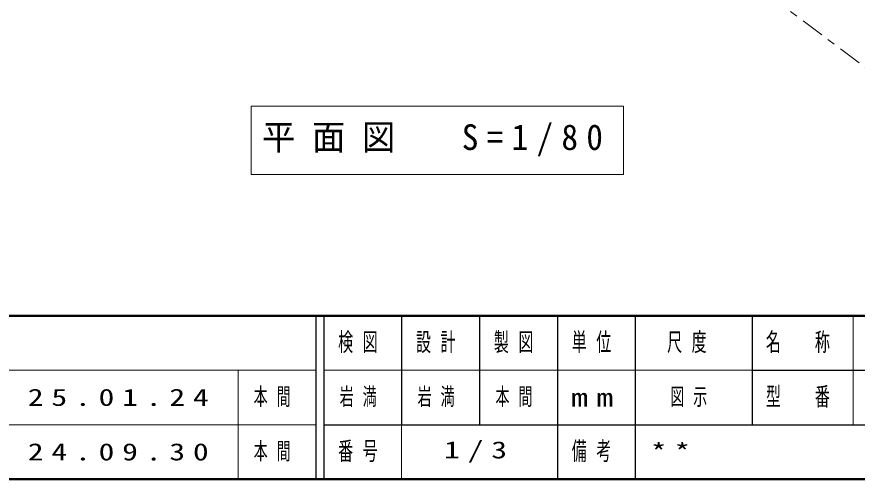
# Model space of a CAD drawing. Units: millimetres on the paper. Extents: x -385 to 0, y -594 to 267.
# Drawn here: x -281.9 to -174, y 0 to 59.4 of the extents above; entities that cross this region are included whole.
import ezdxf

# ---------------------------------------------------------------- set-up
doc = ezdxf.new("R2010")
doc.units = ezdxf.units.MM
doc.linetypes.add('USER2', pattern=[6, 3, -1, 1, -1])
doc.layers.add('1_80', color=70, linetype='Continuous', lineweight=13)
doc.layers.add('LY_3', color=7, linetype='Continuous', lineweight=13)
doc.layers.add('LY_5', color=7, linetype='Continuous')
doc.styles.add('ＭＳ ゴシック', font='')
doc.styles.get('ＭＳ ゴシック').set_extended_font_data('MS Gothic')

msp = doc.modelspace()

# ---------------------------------------------------------------- linework, layer by layer
at = {"layer": '1_80', "color": 7, "linetype": 'USER2'}
msp.add_line((-248.168, 109.287), (-160.288, 43.412), dxfattribs=at)
at = {"layer": '1_80', "color": 7}
for p, q in [((-251.818, 47.939), (-251.818, 39.139)), ((-204.018, 47.939), (-251.818, 47.939)), ((-204.018, 39.139), (-204.018, 47.939)), ((-251.818, 39.139), (-204.018, 39.139))]:
    msp.add_line(p, q, dxfattribs=at)
at = {"layer": 'LY_3', "lineweight": 50}
for p, q in [((-385, 21), (0, 21)), ((-385, 0), (0, 0))]:
    msp.add_line(p, q, dxfattribs=at)
at = {"layer": 'LY_3', "color": 211, "lineweight": 25}
for p, q in [((-243.5, 21), (-243.5, 0)), ((-242.5, 21), (-242.5, 0)), ((-232.5, 21), (-232.5, 7)), ((-222.5, 21), (-222.5, 7)), ((-212.5, 21), (-212.5, 0)), ((-202.5, 21), (-202.5, 7)), ((-187.5, 21), (-187.5, 7)), ((-187.5, 14), (-70, 14)), ((-242.5, 7), (0, 7))]:
    msp.add_line(p, q, dxfattribs=at)
at = {"layer": 'LY_3'}
for p, q in [((-174.5, 21), (-174.5, 7)), ((-385, 14), (-243.5, 14)), ((-253.5, 14), (-253.5, 0)), ((-242.5, 14), (-187.5, 14)), ((-385, 7), (-243.5, 7)), ((-232.5, 7), (-232.5, 0))]:
    msp.add_line(p, q, dxfattribs=at)
at = {"layer": 'LY_3', "lineweight": 25}
msp.add_line((-202.5, 7), (-202.5, 0), dxfattribs=at)

# ---------------------------------------------------------------- texts
at = {"layer": '1_80', "color": 7, "insert": (-250.418, 43.539), "char_height": 3.299, "attachment_point": 4, "style": 'ＭＳ ゴシック'}
msp.add_mtext('\\T1.5;\\W0.95;平面図\u3000S=1/80', dxfattribs=at)
at = {"layer": 'LY_3', "color": 4, "char_height": 2.346, "attachment_point": 5, "style": 'ＭＳ ゴシック'}
for s, insert in [('\\T1.64;\\W0.6;検図', (-237.5, 17.5)), ('\\T1.64;\\W0.6;設計', (-227.5, 17.5)), ('\\T1.64;\\W0.6;製図', (-217.5, 17.5)), ('\\T1.64;\\W0.6;単位', (-207.5, 17.5)), ('\\T1.64;\\W0.6;尺度', (-195.25, 17.5)), ('\\T1.64;\\W0.6;名\u3000称', (-181, 17.5)), ('\\T1.64;\\W0.6;型\u3000番', (-181, 10.5)), ('\\T1.5;\\W1.35;mm', (-207.5, 10.5)), ('\\T1.64;\\W0.6;番号', (-237.5, 3.5)), ('\\T1.64;\\W0.6;備考', (-207.5, 3.5))]:
    msp.add_mtext(s, dxfattribs=dict(at, insert=insert))
at = {"layer": 'LY_5', "char_height": 2.199, "style": 'ＭＳ ゴシック'}
for s, insert, attachment_point in [('\\T1.64;\\W0.6;本間', (-251.5, 10.5), 4), ('\\T1.64;\\W0.6;岩満', (-237.5, 10.5), 5), ('\\T1.64;\\W0.6;岩満', (-227.5, 10.5), 5), ('\\T1.64;\\W0.6;本間', (-217.5, 10.5), 5), ('\\T1.64;\\W0.6;図示', (-198, 10.5), 4), ('\\T1.5;\\W1.35;25.01.24', (-280.5, 10.5), 4), ('\\T1.5;\\W1.35;24.09.30', (-280.5, 3.5), 4), ('\\T1.64;\\W0.6;本間', (-251.5, 3.5), 4), ('\\T1.5;\\W1.35;1/3', (-222.5, 3.5), 5), ('\\T1.5;\\W1.35;**', (-200.5, 3.5), 4)]:
    msp.add_mtext(s, dxfattribs=dict(at, insert=insert, attachment_point=attachment_point))

doc.saveas('drawing.dxf')
